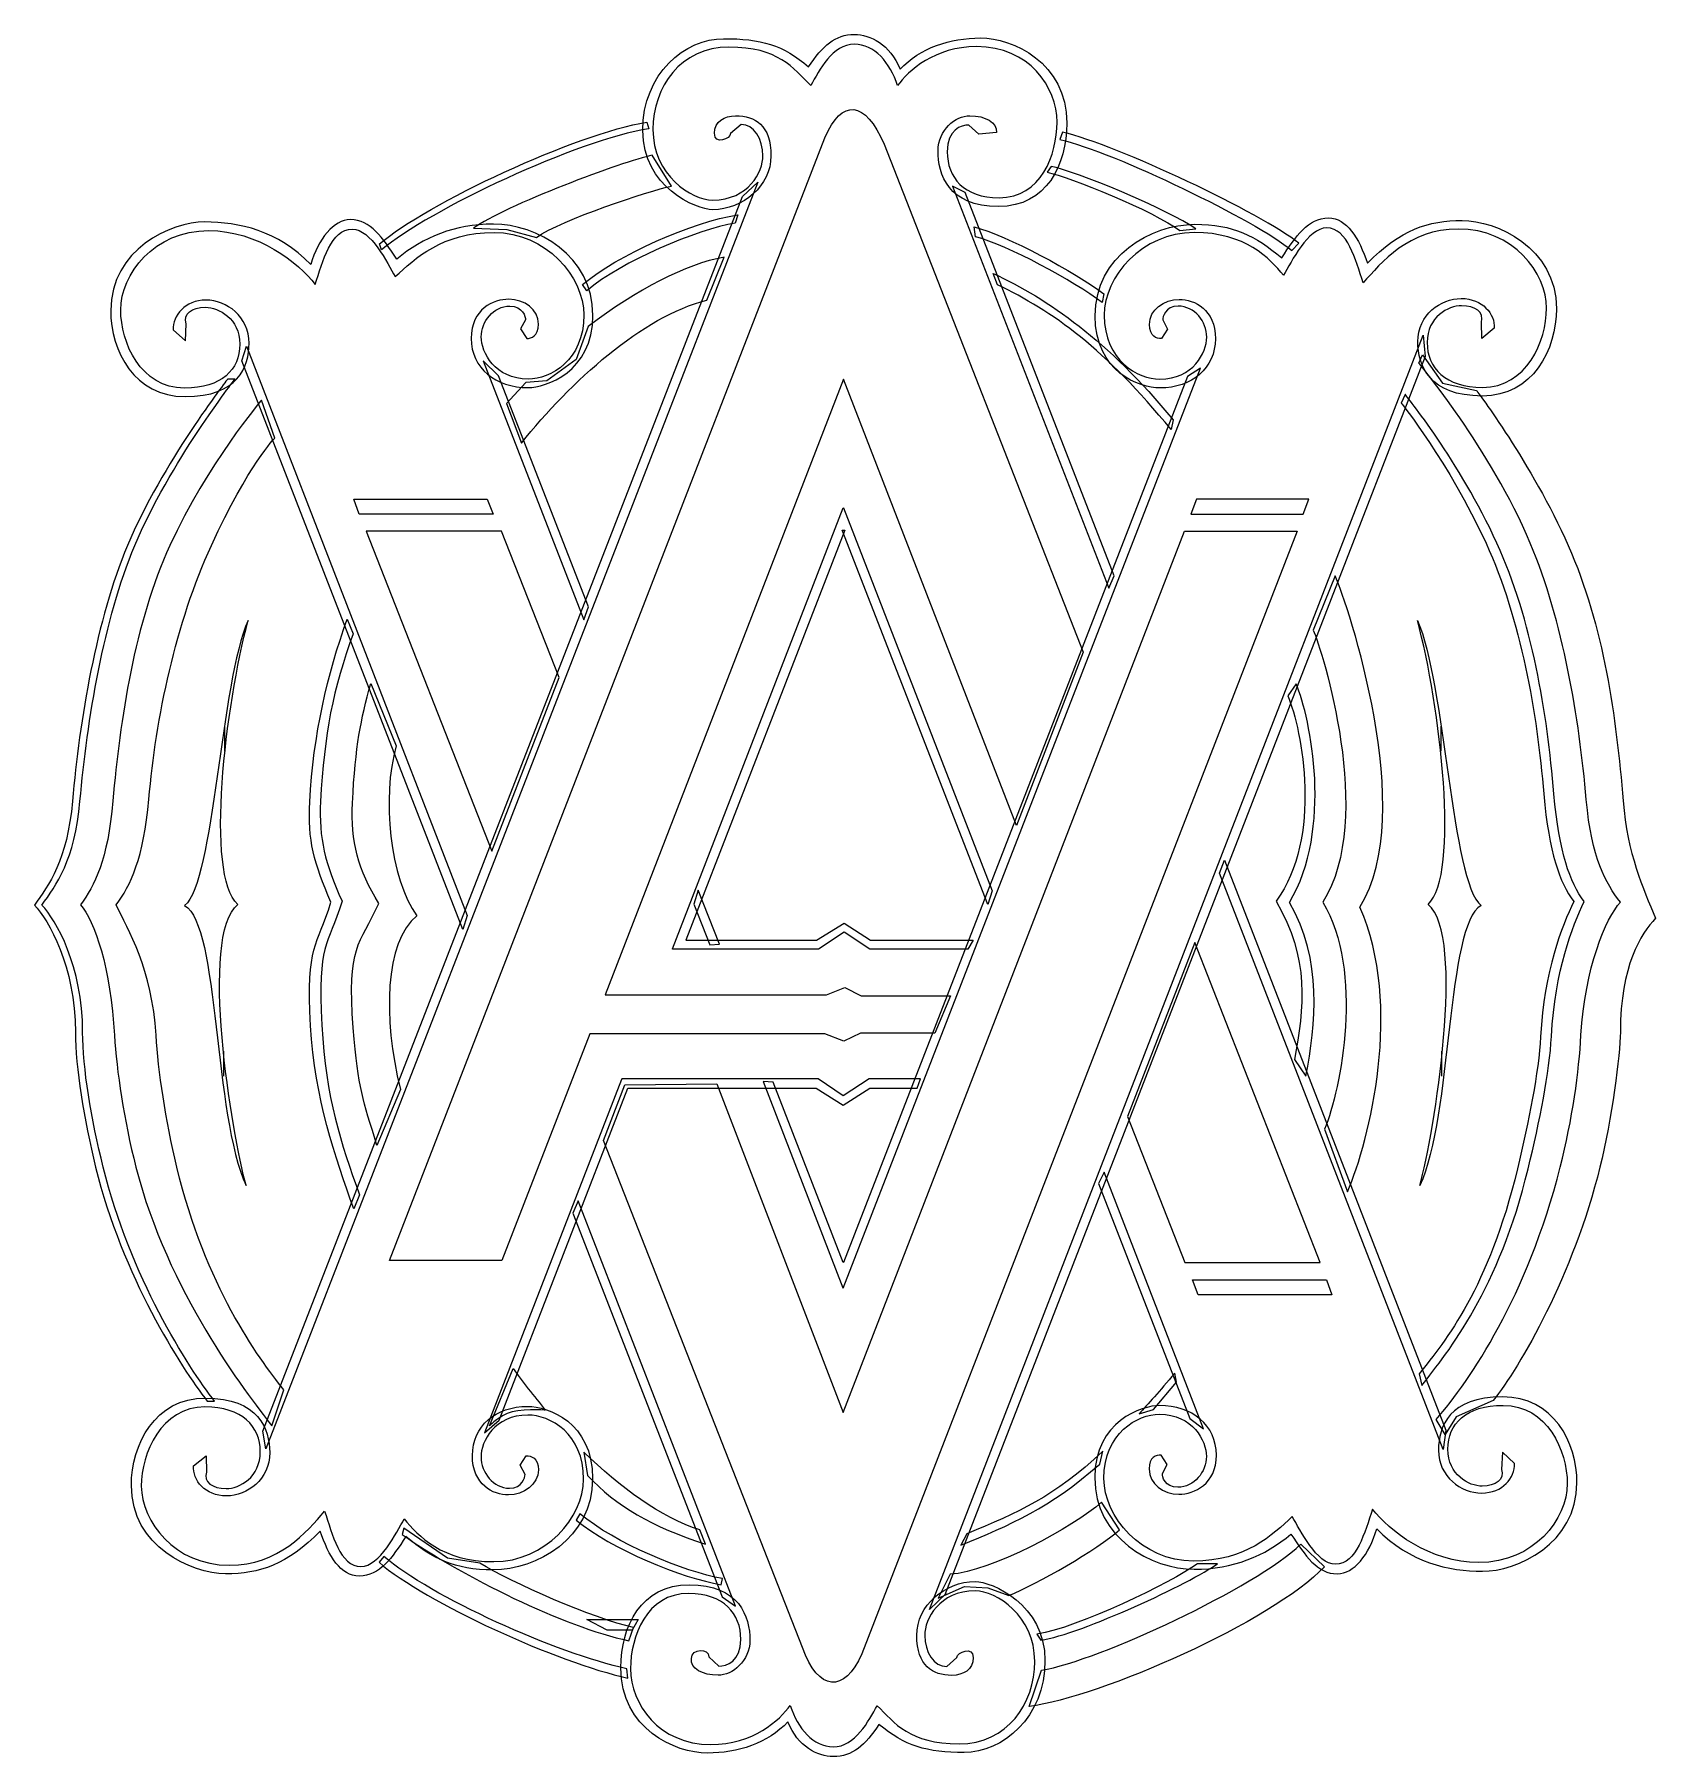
# Model space of a CAD drawing. Extents: x 51 to 232, y 66 to 259.
import ezdxf

# ---------------------------------------------------------------- set-up
doc = ezdxf.new("R2010")
doc.units = 0
doc.layers.add('avo-uvezian-seeklogo.com', color=7, linetype='CONTINUOUS')

msp = doc.modelspace()

# ---------------------------------------------------------------- linework, layer by layer
at = {"layer": 'avo-uvezian-seeklogo.com', "color": 7}
for points in [[(119.638434, 249.123881), (119.877034, 248.399983)], [(130.176202, 248.886682), (129.002306, 247.848585)], [(158.711315, 247.962585), (156.732221, 247.788485), (155.624424, 248.809782)], [(113.259654, 147.225493), (103.435384, 121.90337), (90.876722, 121.90337), (139.538374, 247.381687)], [(146.179153, 246.670189), (168.387885, 189.895262), (160.938808, 170.532721), (141.603967, 220.402269), (114.981949, 151.600179), (139.718673, 151.600179), (141.778067, 152.399577), (143.603561, 151.48598), (153.563631, 151.48598), (151.841336, 147.323892), (143.504962, 147.323892), (141.641167, 146.410495), (139.527674, 147.237693), (113.259654, 147.225493)], [(166.108292, 248.014985), (165.809493, 247.189287)], [(122.383426, 241.992003), (120.259233, 245.426993)], [(164.828196, 244.165596), (164.378298, 243.529198)], [(129.811103, 238.755613), (129.533804, 237.853116)], [(100.272994, 237.264618), (103.989782, 237.118318), (107.309472, 236.254121)], [(156.359122, 236.31732), (156.212923, 237.421717)], [(179.212252, 237.019718), (180.972847, 237.193718)], [(90.006225, 234.843325), (89.782826, 235.527023)], [(191.729214, 234.793925), (192.490312, 235.593323)], [(126.335814, 229.242342), (128.270708, 234.040527)], [(112.937855, 230.294539), (112.449456, 230.979937)], [(158.816215, 230.947637), (158.354116, 232.224633)], [(170.693878, 229.94334), (170.509079, 228.971343)], [(66.714296, 225.915352), (68.079192, 224.676856), (68.176092, 226.57915)], [(106.084576, 227.050249), (105.519378, 226.040052), (106.220375, 224.954055)], [(113.077954, 226.281851), (111.751559, 222.608162), (108.464569, 220.20667), (106.127976, 220.03257)], [(177.288358, 227.048849), (177.827257, 225.984452), (177.137359, 224.935355)], [(214.343345, 226.098452), (212.930849, 224.935355), (212.892249, 226.76085)], [(205.915971, 222.178164), (206.33497, 223.113261), (208.534563, 219.96627), (212.350051, 219.140573)], [(73.627675, 220.408469), (72.801978, 220.408469)], [(106.127976, 220.03257), (103.965082, 217.684977), (105.654877, 213.271691)], [(78.094561, 213.829589), (76.572866, 218.051476)], [(204.389475, 218.707674), (203.944477, 217.718977)], [(178.449755, 215.850383), (178.227755, 214.764386)], [(117.192442, 141.53841), (127.462011, 141.66311), (141.574767, 104.906922), (179.726751, 203.399521), (192.313112, 203.399521), (143.660561, 77.959704)], [(196.568999, 198.425836), (194.118507, 192.339855)], [(86.170737, 193.591951), (86.848435, 191.956056)], [(88.798729, 186.397073), (91.64522, 179.425294)], [(192.200613, 186.358473), (191.260916, 185.012377)], [(72.483079, 178.830596), (72.483079, 181.618688)], [(208.395963, 178.830596), (208.395963, 181.618688)], [(72.370579, 142.502707), (72.370579, 145.301599)], [(208.494663, 142.502707), (208.494663, 145.301599)], [(192.020313, 144.354301), (193.297309, 142.516607)], [(92.107319, 141.016212), (89.493427, 134.745431)], [(137.026081, 78.638902), (114.789449, 135.316929), (117.192442, 141.53841)], [(195.369103, 136.586025), (197.944695, 129.575947)], [(87.534133, 129.241748), (86.897734, 127.665952)], [(102.055188, 103.423526), (104.71688, 109.836107)], [(174.655866, 104.766622), (176.270161, 105.239721), (178.845454, 108.304812), (178.634554, 109.315308)], [(205.954471, 109.249009), (206.24247, 107.950713)], [(70.531484, 106.189918), (71.350882, 106.189918)], [(77.746462, 103.435726), (79.083558, 107.447014)], [(214.224845, 106.246818), (210.073558, 104.421623), (208.839662, 102.459229), (207.850565, 104.122824)], [(112.588056, 100.498235), (113.028555, 97.873643)], [(170.25478, 99.15654), (170.592379, 100.579835)], [(177.265158, 98.079943), (177.804357, 99.11804), (177.114359, 100.156336)], [(216.598538, 99.226039), (215.244442, 100.481535), (215.147543, 98.552841)], [(68.995589, 98.94254), (70.408085, 100.077837), (70.457485, 98.263142)], [(106.040076, 97.990643), (105.491578, 99.03954), (106.164776, 100.077837)], [(172.456173, 91.789062), (170.456679, 94.886753)], [(112.176757, 93.598956), (111.747059, 92.896559)], [(100.975391, 88.079973), (97.383102, 88.640672), (92.477217, 92.003061), (92.313918, 91.265264)], [(126.200314, 90.200867), (125.576416, 91.798462)], [(155.408925, 91.368463), (154.746527, 90.070167)], [(90.257424, 88.836271), (89.719926, 88.172373)], [(192.711911, 90.190067), (195.373703, 87.679375)], [(153.551131, 86.838377), (152.186535, 84.148885), (155.148426, 85.462681), (157.745518, 85.301182), (160.099211, 84.462984)], [(183.39284, 88.009074), (181.171546, 88.009074)], [(127.956409, 85.658281), (128.098109, 86.360779)], [(117.631241, 79.4028), (118.158139, 80.901795)], [(163.232301, 80.146898), (163.6731, 79.4615)], [(126.588613, 77.596005), (127.67601, 76.568809)], [(153.161432, 76.519409), (154.296629, 77.535906)], [(117.537341, 75.239313), (117.427941, 76.272809)], [(162.368304, 72.066222), (163.7315, 76.10501)]]:
    msp.add_lwpolyline(points, dxfattribs=at)
for points in [[(132.039897, 242.417102), (77.085664, 100.854234), (76.737566, 102.831928), (130.328702, 240.830607)], [(153.80373, 241.984303), (171.253177, 197.05474), (171.850675, 198.419636), (155.217926, 241.283605)], [(153.103032, 84.692584), (151.237538, 82.914989), (206.377969, 225.342154), (206.606169, 222.940661), (152.950533, 84.540084)], [(74.904471, 224.080758), (99.587296, 160.452452), (99.086697, 158.904457), (74.405573, 222.466363)], [(101.34199, 222.472363), (112.591256, 193.513451), (113.128954, 194.975247), (103.080985, 220.782668)], [(180.04395, 220.699568), (141.603967, 121.690771), (141.576267, 121.669271), (133.751191, 141.840309), (132.637495, 141.900309), (141.548767, 118.853379), (141.576267, 118.816479), (181.495045, 221.650065)], [(101.813389, 207.01171), (102.460187, 205.311215), (87.515433, 205.311215), (86.902634, 207.01171)], [(155.521225, 156.707964), (144.572458, 156.707964), (141.676567, 158.594958), (138.823776, 156.707964), (122.505026, 156.707964), (122.505026, 156.720164), (141.599467, 206.022913), (141.620967, 206.012213), (158.244716, 163.219044), (157.744118, 161.697148), (141.463968, 203.512021), (141.773567, 203.512021), (123.988421, 157.698361), (123.988421, 157.719861), (138.611176, 157.719861), (141.676567, 159.620755), (144.621758, 157.719861), (156.119023, 157.719861)], [(181.059047, 207.01171), (180.445949, 205.311215), (192.98151, 205.311215), (193.606808, 207.01171)], [(109.833964, 187.073171), (103.421484, 203.407421), (88.28733, 203.407421), (102.307687, 167.64003)], [(208.616263, 100.774035), (183.647039, 165.210738), (184.195237, 166.633933), (208.915062, 102.958428)], [(127.75141, 157.254762), (125.397817, 163.303844), (124.914218, 161.728048), (126.685613, 157.168562)], [(173.36497, 138.007821), (179.760451, 121.684571), (194.894604, 121.684571), (180.874247, 157.439561)], [(103.145685, 104.048925), (117.540541, 141.179511), (138.564977, 141.179511), (141.576267, 139.267817), (144.564758, 141.179511), (149.835842, 141.179511), (150.210241, 142.217508), (144.472359, 142.217508), (141.576267, 140.316914), (138.805376, 142.217508), (116.856543, 142.217508), (116.817943, 142.114408), (101.50519, 102.636429)], [(181.835444, 103.084528), (170.738678, 131.78154), (170.09778, 130.494044), (180.324349, 104.247624)], [(111.39276, 127.195954), (128.048809, 84.304485), (129.537004, 83.267888), (111.979758, 128.57165)], [(181.256346, 118.053982), (180.631048, 119.754477), (195.580002, 119.754477), (196.1994, 118.053982)], [(115.225148, 80.598196), (112.937855, 81.761293), (118.670937, 81.761293), (118.007039, 80.598196)]]:
    msp.add_lwpolyline(points, close=True, dxfattribs=at)
for points in [[(119.188536, 248.185884), (119.188536, 254.596765), (123.965221, 258.461753), (128.225908, 258.461753)], [(128.225908, 258.461753), (132.327896, 258.461753), (134.924988, 257.760755), (137.713179, 255.309962)], [(137.713179, 255.309962), (139.273374, 257.662155), (140.68617, 258.934551), (142.837964, 258.934551)], [(142.837964, 258.934551), (144.587758, 258.934551), (146.836751, 257.836155), (147.934848, 255.037563)], [(147.934848, 255.037563), (150.183841, 257.451256), (153.548031, 258.537153), (156.922921, 258.537153)], [(156.922921, 258.537153), (160.50901, 258.537153), (166.568891, 255.847661), (166.568891, 249.000582)], [(128.801906, 257.520356), (123.427723, 257.520356), (120.330032, 253.037969), (120.330032, 248.310684)], [(137.951878, 253.239769), (135.963385, 255.183763), (134.350489, 257.520356), (128.801906, 257.520356)], [(142.837964, 257.836155), (140.359571, 257.836155), (138.925275, 254.923264), (137.951878, 253.239769)], [(147.663849, 253.211969), (146.836751, 255.787561), (145.060557, 257.836155), (142.837964, 257.836155)], [(156.482422, 257.575955), (151.836736, 257.575955), (148.848445, 254.863464), (147.663849, 253.211969)], [(165.481294, 249.114581), (165.481294, 253.059469), (162.346704, 257.575955), (156.482422, 257.575955)], [(139.538374, 247.381687), (141.451468, 251.831873), (144.00556, 251.571574), (146.179153, 246.670189)], [(89.782826, 235.527023), (94.95721, 240.015609), (111.828658, 247.889985), (119.638434, 249.123881)], [(119.877034, 248.399983), (112.052058, 247.189287), (95.195909, 239.314911), (90.006225, 234.843325)], [(120.330032, 248.310684), (120.330032, 243.202599), (124.627619, 240.425508), (126.992012, 240.425508)], [(127.203211, 247.886885), (127.203211, 249.223981), (128.329108, 249.847879), (129.567604, 249.847879)], [(129.567604, 249.847879), (131.751897, 249.847879), (133.512492, 248.787982), (133.512492, 245.365493)], [(132.615895, 245.365493), (132.615895, 247.222987), (131.599398, 248.886682), (130.176202, 248.886682)], [(152.184835, 245.952191), (152.184835, 248.261284), (154.145829, 249.847879), (155.721624, 249.847879)], [(155.624424, 248.809782), (154.760427, 248.809782), (153.210732, 248.310684), (153.210732, 245.827491)], [(155.721624, 249.847879), (157.499219, 249.847879), (158.787015, 249.114581), (158.711315, 247.962585)], [(166.568891, 249.000582), (166.568891, 244.402796), (164.324498, 239.70301), (158.950314, 239.70301)], [(158.999614, 240.675007), (163.7315, 240.675007), (165.481294, 245.528692), (165.481294, 249.114581)], [(127.013812, 239.350311), (125.156018, 239.350311), (119.188536, 241.876603), (119.188536, 248.185884)], [(129.002306, 247.848585), (129.002306, 247.278587), (127.203211, 246.528489), (127.203211, 247.886885)], [(165.809493, 247.189287), (171.923275, 245.776791), (187.691826, 238.130315), (191.729214, 234.793925)], [(192.490312, 235.593323), (188.414324, 238.901913), (172.194274, 246.591389), (166.108292, 248.014985)], [(120.259233, 245.426993), (117.146242, 244.850994), (103.624683, 239.74291), (100.272994, 237.264618)], [(126.992012, 240.425508), (131.0294, 240.425508), (132.615895, 243.587898), (132.615895, 245.365493)], [(133.512492, 245.365493), (133.512492, 242.039903), (130.378002, 239.350311), (127.013812, 239.350311)], [(158.950314, 239.70301), (153.298632, 239.70301), (152.184835, 243.299899), (152.184835, 245.952191)], [(153.210732, 245.827491), (153.210732, 242.964), (155.069926, 240.675007), (158.999614, 240.675007)], [(164.378298, 243.529198), (166.81219, 243.0688), (176.337961, 239.166912), (179.212252, 237.019718)], [(180.972847, 237.193718), (178.087756, 239.318011), (167.274189, 243.769598), (164.828196, 244.165596)], [(107.309472, 236.254121), (110.125063, 238.227315), (119.895834, 241.454505), (122.383426, 241.992003)], [(112.449456, 230.979937), (116.297245, 234.256227), (124.795419, 238.027115), (129.811103, 238.755613)], [(70.263285, 237.973315), (66.503397, 237.973315), (59.738017, 234.935725), (59.738017, 228.088646)], [(60.862514, 228.148745), (60.862514, 232.126033), (64.590303, 237.012018), (70.697784, 237.012018)], [(82.099549, 233.22413), (78.39816, 237.012018), (74.061974, 237.973315), (70.263285, 237.973315)], [(70.697784, 237.012018), (76.186267, 237.012018), (80.762453, 233.387429), (82.588048, 230.990737)], [(86.521936, 238.234915), (84.675141, 238.234915), (82.897547, 236.087721), (82.099549, 233.22413)], [(82.588048, 230.990737), (83.413445, 233.577029), (84.370142, 237.175318), (86.723735, 237.175318)], [(91.69622, 233.827928), (90.108025, 236.212421), (88.798729, 238.234915), (86.521936, 238.234915)], [(86.723735, 237.175318), (88.848029, 237.175318), (90.636423, 233.376629), (91.53302, 231.865534)], [(91.53302, 231.865534), (93.744814, 233.914328), (96.797704, 236.799419), (102.569687, 236.799419)], [(102.509587, 237.734316), (98.1456, 237.734316), (94.656711, 236.272521), (91.69622, 233.827928)], [(113.617053, 227.523447), (113.617053, 234.240927), (107.318472, 237.734316), (102.509587, 237.734316)], [(102.569687, 236.799419), (108.367569, 236.799419), (112.605056, 231.865534), (112.605056, 227.578647)], [(129.533804, 237.853116), (125.257817, 237.141318), (116.796443, 233.566229), (112.937855, 230.294539)], [(156.212923, 237.421717), (159.820512, 236.51912), (167.570088, 232.346233), (170.693878, 229.94334)], [(169.740381, 227.500147), (169.740381, 234.194727), (176.049962, 237.711416), (180.848147, 237.711416)], [(180.798848, 236.797719), (174.985565, 236.797719), (170.750878, 231.847034), (170.750878, 227.560247)], [(190.786617, 232.021134), (189.249122, 233.885128), (186.54883, 236.797719), (180.798848, 236.797719)], [(180.848147, 237.711416), (185.201334, 237.711416), (187.608727, 236.43432), (190.586218, 233.972728)], [(190.586218, 233.972728), (192.172813, 236.34652), (193.509909, 238.422814), (195.819002, 238.422814)], [(195.634202, 237.309417), (193.482109, 237.309417), (191.693714, 233.521529), (190.786617, 232.021134)], [(199.68199, 231.157136), (198.845792, 233.734128), (197.949195, 237.309417), (195.634202, 237.309417)], [(195.819002, 238.422814), (197.856795, 238.422814), (199.219991, 236.195721), (200.161088, 233.358229)], [(210.284457, 237.184418), (204.817874, 237.184418), (201.693784, 233.446129), (199.68199, 231.157136)], [(200.161088, 233.358229), (203.871877, 237.135418), (206.969568, 238.145615), (210.746756, 238.145615)], [(220.179827, 228.336645), (220.179827, 232.283033), (216.469039, 237.184418), (210.284457, 237.184418)], [(210.746756, 238.145615), (214.534444, 238.145615), (221.278324, 235.135824), (221.278324, 228.282845)], [(170.509079, 228.971343), (167.374589, 231.372836), (159.973011, 235.405423), (156.359122, 236.31732)], [(128.270708, 234.040527), (124.022221, 233.26893), (118.523238, 230.443938), (113.077954, 226.281851)], [(158.354116, 232.224633), (164.506197, 229.322542), (171.125377, 224.823156), (178.449755, 215.850383)], [(70.388285, 229.240942), (68.051392, 229.240942), (66.638896, 227.501847), (66.714296, 225.915352)], [(75.19727, 224.416357), (75.19727, 227.426148), (72.675578, 229.240942), (70.388285, 229.240942)], [(104.231582, 229.339542), (102.509587, 229.339542), (100.020194, 228.251945), (100.020194, 224.954055)], [(107.546371, 226.55145), (107.546371, 228.202545), (105.942876, 229.339542), (104.231582, 229.339542)], [(105.654877, 213.271691), (111.076961, 220.10797), (119.174636, 227.432448), (126.335814, 229.242342)], [(178.227755, 214.764386), (170.901978, 223.735459), (164.990096, 228.034746), (158.816215, 230.947637)], [(175.810963, 226.51145), (175.810963, 228.185545), (177.423858, 229.320842), (179.125853, 229.320842)], [(179.125853, 229.320842), (180.848147, 229.320842), (183.17394, 228.211945), (183.17394, 224.924555)], [(205.795771, 224.598056), (205.795771, 227.624847), (208.345263, 229.424041), (210.632556, 229.424041)], [(210.632556, 229.424041), (213.017049, 229.424041), (214.420445, 227.684947), (214.343345, 226.098452)], [(59.738017, 228.088646), (59.738017, 223.524559), (62.416709, 218.455075), (68.051392, 218.455075)], [(68.002092, 219.405572), (63.063907, 219.405572), (60.862514, 224.491757), (60.862514, 228.148745)], [(68.176092, 226.57915), (67.791193, 227.703647), (68.82919, 228.436744), (70.328185, 228.436744)], [(70.328185, 228.436744), (71.811581, 228.436744), (74.165173, 227.187448), (74.165173, 224.311757)], [(101.144691, 225.128155), (101.144691, 226.839449), (102.509587, 228.578444), (104.330281, 228.578444)], [(104.330281, 228.578444), (105.796577, 228.578444), (106.106376, 227.338548), (106.084576, 227.050249)], [(106.383675, 219.465672), (108.329069, 219.465672), (113.617053, 221.187667), (113.617053, 227.523447)], [(112.605056, 227.578647), (112.605056, 222.492463), (108.855767, 220.416069), (106.405175, 220.416069)], [(176.974059, 219.425672), (174.712866, 219.425672), (169.740381, 221.175467), (169.740381, 227.500147)], [(170.750878, 227.560247), (170.750878, 222.463263), (174.512467, 220.414369), (176.963259, 220.414369)], [(179.011853, 228.570844), (177.560857, 228.570844), (177.262058, 227.321548), (177.288358, 227.048849)], [(182.211343, 225.098655), (182.211343, 226.810249), (180.875947, 228.570844), (179.011853, 228.570844)], [(210.680456, 228.609344), (209.220061, 228.609344), (206.834068, 227.358448), (206.834068, 224.501157)], [(212.892249, 226.76085), (213.257348, 227.886846), (212.208552, 228.609344), (210.680456, 228.609344)], [(221.278324, 228.282845), (221.278324, 223.696959), (218.642632, 218.522875), (212.995449, 218.522875)], [(213.017049, 219.485772), (217.941634, 219.485772), (220.179827, 224.658156), (220.179827, 228.336645)], [(106.220375, 224.954055), (106.720974, 224.954055), (107.546371, 225.175754), (107.546371, 226.55145)], [(177.137359, 224.935355), (176.63676, 224.935355), (175.810963, 225.147955), (175.810963, 226.51145)], [(74.165173, 224.311757), (74.165173, 221.464966), (72.11038, 219.405572), (68.002092, 219.405572)], [(68.051392, 218.455075), (73.986574, 218.455075), (75.19727, 221.791465), (75.19727, 224.416357)], [(100.020194, 224.954055), (100.020194, 221.638965), (102.769786, 219.465672), (106.383675, 219.465672)], [(106.405175, 220.416069), (102.672786, 220.416069), (101.144691, 223.40436), (101.144691, 225.128155)], [(176.963259, 220.414369), (180.674048, 220.414369), (182.211343, 223.37656), (182.211343, 225.098655)], [(183.17394, 224.924555), (183.17394, 221.637565), (180.549348, 219.425672), (176.974059, 219.425672)], [(212.995449, 218.522875), (207.034267, 218.522875), (205.795771, 221.973464), (205.795771, 224.598056)], [(206.834068, 224.501157), (206.834068, 221.648365), (208.904262, 219.485772), (213.017049, 219.485772)], [(218.360633, 202.078025), (213.936846, 212.592493), (205.915971, 222.178164), (205.915971, 222.178164)], [(72.801978, 220.408469), (72.801978, 220.408469), (65.4883, 211.045898), (61.602012, 201.797626)], [(62.429209, 201.797626), (66.313797, 211.045898), (73.627675, 220.408469), (73.627675, 220.408469)], [(76.572866, 218.051476), (76.572866, 218.051476), (70.546784, 210.938198), (66.346397, 201.814626)], [(203.944477, 217.718977), (203.944477, 217.718977), (209.226261, 211.181397), (213.416148, 202.085625)], [(214.626844, 202.085625), (210.453957, 211.209197), (204.389475, 218.707674), (204.389475, 218.707674)], [(212.350051, 219.140573), (212.350051, 219.140573), (218.533232, 210.978198), (222.59842, 201.816126)], [(70.987483, 201.814626), (75.16007, 210.938198), (78.094561, 213.829589), (78.094561, 213.829589)], [(61.602012, 201.797626), (58.168422, 193.602751), (56.227528, 182.278086), (55.468131, 173.257713)], [(56.304728, 173.257713), (57.102626, 182.278086), (58.97862, 193.602751), (62.429209, 201.797626)], [(66.346397, 201.814626), (62.422909, 193.245552), (60.748514, 182.284286), (59.987717, 173.269913)], [(64.009504, 173.470312), (64.759502, 182.458385), (67.036295, 193.245552), (70.987483, 201.814626)], [(213.416148, 202.085625), (217.339536, 193.499551), (219.11543, 183.049683), (219.865528, 174.050811)], [(221.000725, 174.078611), (220.252127, 183.049683), (218.566932, 193.499551), (214.626844, 202.085625)], [(224.620614, 173.445613), (223.832016, 182.444485), (222.022122, 193.382452), (218.360633, 202.078025)], [(222.59842, 201.816126), (226.598608, 192.778653), (227.957303, 182.595285), (228.733701, 173.271613)], [(199.318591, 161.392149), (205.866671, 171.917417), (197.944695, 195.241746), (196.568999, 198.425836)], [(75.101771, 193.427251), (71.98698, 186.728172), (71.324882, 164.220241), (67.998992, 161.573849)], [(73.938674, 161.698548), (70.264985, 165.007438), (72.574078, 184.06498), (75.101771, 193.427251)], [(81.97485, 173.149913), (82.387548, 180.70849), (83.926544, 187.40907), (86.170737, 193.591951)], [(205.748171, 193.427251), (208.833362, 186.728172), (209.54656, 164.220241), (212.85995, 161.573849)], [(206.937268, 161.698548), (210.546357, 165.007438), (208.295964, 184.06498), (205.748171, 193.427251)], [(86.848435, 191.956056), (84.561142, 185.833275), (83.599945, 180.77319), (83.187246, 173.220813)], [(194.118507, 192.339855), (195.042604, 190.203161), (201.068486, 171.380019), (195.195104, 161.957348)], [(86.743835, 173.012714), (87.096534, 179.576394), (87.667932, 182.288785), (88.798729, 186.397073)], [(191.260916, 185.012377), (192.884611, 181.185889), (195.173504, 169.138626), (189.95012, 162.063647)], [(191.445715, 161.911148), (196.3474, 170.089123), (193.819408, 182.512185), (192.200613, 186.358473)], [(91.64522, 179.425294), (89.983325, 173.686012), (90.955322, 164.56214), (93.943513, 160.427852)], [(55.468131, 173.257713), (54.907532, 166.655533), (52.793939, 163.818342), (51.218243, 161.633949)], [(52.054741, 161.633949), (53.630436, 163.818342), (55.73913, 166.655533), (56.304728, 173.257713)], [(59.987717, 173.269913), (59.411418, 166.661733), (57.938823, 163.808942), (56.363028, 161.650949)], [(60.346616, 161.650949), (61.950111, 163.808942), (63.438006, 166.846533), (64.009504, 173.470312)], [(219.865528, 174.050811), (220.463326, 167.416631), (221.626423, 164.166441), (223.212918, 162.031347)], [(224.375714, 162.031347), (222.789119, 164.166441), (221.600023, 167.427431), (221.000725, 174.078611)], [(228.423802, 161.935848), (226.820307, 164.087941), (225.184412, 166.809733), (224.620614, 173.445613)], [(228.733701, 173.271613), (229.1957, 167.359631), (230.973294, 163.500843), (232.35799, 160.147453)], [(84.350042, 161.949748), (82.426148, 166.313634), (81.76225, 168.910726), (81.97485, 173.149913)], [(83.187246, 173.220813), (82.974646, 168.998626), (83.686144, 166.363034), (85.583938, 162.063647)], [(89.695326, 161.812848), (87.423033, 165.464937), (86.520536, 168.790527), (86.743835, 173.012714)], [(74.873771, 130.278344), (73.274776, 135.902227), (69.613287, 158.296159), (73.938674, 161.698548)], [(82.073549, 148.14199), (81.562151, 157.390262), (82.800647, 156.824963), (84.350042, 161.949748)], [(85.583938, 162.063647), (84.001943, 156.891363), (82.822147, 157.488861), (83.339745, 148.21279)], [(86.847035, 147.890791), (86.107737, 157.102262), (87.548032, 157.117562), (89.695326, 161.812848)], [(189.95012, 162.063647), (193.733308, 155.715767), (193.08641, 150.130484), (192.020313, 144.354301)], [(193.297309, 142.516607), (194.357206, 148.292989), (195.210404, 155.563267), (191.445715, 161.911148)], [(195.195104, 161.957348), (199.79149, 154.218571), (197.243697, 141.036112), (195.369103, 136.586025)], [(206.008371, 130.278344), (207.594966, 135.902227), (211.236555, 158.296159), (206.937268, 161.698548)], [(223.212918, 162.031347), (221.886622, 159.204956), (219.914828, 154.341871), (219.502129, 146.918794)], [(220.729826, 146.945193), (221.137924, 154.352671), (223.060418, 159.226456), (224.375714, 162.031347)], [(224.023015, 147.089693), (224.446514, 154.50197), (226.820307, 160.235353), (228.423802, 161.935848)], [(51.218243, 161.633949), (52.793939, 159.944254), (55.79333, 154.830269), (55.79333, 147.396392)], [(56.603427, 147.396392), (56.603427, 154.830269), (53.630436, 159.944254), (52.054741, 161.633949)], [(56.363028, 161.650949), (57.938823, 159.939654), (59.748717, 154.48987), (60.161816, 147.077493)], [(64.813702, 147.077493), (64.362103, 154.48987), (61.672912, 158.847557), (60.346616, 161.650949)], [(67.998992, 161.573849), (71.90088, 159.422055), (71.215482, 138.038721), (74.873771, 130.278344)], [(93.943513, 160.427852), (90.368224, 157.493361), (90.129525, 149.092387), (92.107319, 141.016212)], [(197.944695, 129.575947), (200.378488, 135.335329), (204.193976, 150.420183), (199.318591, 161.392149)], [(212.85995, 161.573849), (208.959761, 159.422055), (209.660759, 138.038721), (206.008371, 130.278344)], [(232.35799, 160.147453), (230.743695, 158.436258), (228.423802, 154.850069), (228.423802, 147.416592)], [(83.339745, 148.21279), (83.763244, 139.990415), (85.457539, 135.07793), (87.534133, 129.241748)], [(55.79333, 147.396392), (55.79333, 143.533104), (56.766727, 137.658322), (58.043723, 132.339438)], [(58.90182, 132.339438), (57.564724, 137.658322), (56.603427, 143.533104), (56.603427, 147.396392)], [(60.161816, 147.077493), (60.400415, 143.088105), (61.199813, 137.627422), (62.564709, 132.328638)], [(67.133295, 132.328638), (65.873299, 137.627422), (65.037101, 143.088105), (64.813702, 147.077493)], [(86.897734, 127.665952), (84.823141, 133.491435), (82.534148, 139.930315), (82.073549, 148.14199)], [(89.493427, 134.745431), (87.885331, 140.005715), (87.423033, 140.891512), (86.847035, 147.890791)], [(219.502129, 146.918794), (219.30023, 142.929306), (218.203533, 137.468722), (216.926537, 132.132739)], [(218.115634, 132.159139), (219.42503, 137.468722), (220.491126, 142.929306), (220.729826, 146.945193)], [(221.708023, 132.342238), (223.060418, 137.628822), (223.821216, 143.089505), (224.023015, 147.089693)], [(228.423802, 147.416592), (228.423802, 144.955), (227.435105, 137.628822), (226.147309, 132.342238)], [(58.043723, 132.339438), (61.053513, 120.215075), (67.563294, 109.928507), (70.531484, 106.189918)], [(71.350882, 106.189918), (68.379691, 109.928507), (61.868511, 120.215075), (58.90182, 132.339438)], [(62.564709, 132.328638), (66.062898, 118.52058), (74.784571, 107.208115), (77.746462, 103.435726)], [(79.083558, 107.447014), (76.132067, 111.196103), (70.361885, 118.971779), (67.133295, 132.328638)], [(216.926537, 132.132739), (213.693347, 118.77478), (208.916762, 112.998397), (205.954471, 109.249009)], [(206.24247, 107.950713), (209.215461, 111.710601), (214.904043, 118.77478), (218.115634, 132.159139)], [(207.850565, 104.122824), (211.675353, 108.67161), (217.973934, 117.681183), (221.708023, 132.342238)], [(226.147309, 132.342238), (223.159018, 120.218175), (217.223936, 110.034806), (214.224845, 106.246818)], [(104.71688, 109.836107), (105.630177, 108.509711), (107.102773, 106.673717), (108.287369, 105.184121)], [(178.634554, 109.315308), (176.934059, 107.266715), (175.607763, 105.843519), (174.655866, 104.766622)], [(62.04571, 96.752247), (62.04571, 101.339233), (64.698002, 106.528917), (70.332685, 106.528917)], [(70.332685, 106.528917), (76.272467, 106.528917), (77.504663, 103.050828), (77.504663, 100.441236)], [(215.272242, 106.665817), (209.33706, 106.665817), (208.098664, 103.351027), (208.098664, 100.704835)], [(223.580817, 97.052446), (223.580817, 101.601132), (220.906925, 106.665817), (215.272242, 106.665817)], [(70.272685, 105.53852), (65.382, 105.53852), (63.159107, 100.338036), (63.159107, 96.692147)], [(76.457266, 100.539835), (76.457266, 103.364927), (74.408673, 105.53852), (70.272685, 105.53852)], [(100.154294, 100.099337), (100.154294, 103.403427), (102.774586, 105.59862), (106.328075, 105.59862)], [(106.349675, 104.626623), (102.626586, 104.626623), (101.116891, 101.653632), (101.116891, 99.942337)], [(104.037682, 104.798922), (102.755886, 104.184424), (102.055188, 103.423526), (102.055188, 103.423526)], [(108.287369, 105.184121), (108.287369, 105.184121), (105.314378, 105.40132), (104.037682, 104.798922)], [(106.328075, 105.59862), (108.587868, 105.59862), (113.587853, 103.837725), (113.587853, 97.530044)], [(112.577356, 97.463745), (112.577356, 102.577729), (108.828267, 104.626623), (106.349675, 104.626623)], [(176.940059, 105.69242), (174.994565, 105.69242), (169.691281, 103.953325), (169.691281, 97.617944)], [(170.718578, 97.542244), (170.718578, 102.628729), (174.467967, 104.714123), (176.918459, 104.714123)], [(176.918459, 104.714123), (180.640048, 104.714123), (182.168243, 101.742932), (182.168243, 100.014637)], [(183.29274, 100.156336), (183.29274, 103.503526), (180.526148, 105.69242), (176.940059, 105.69242)], [(209.147761, 100.818834), (209.147761, 103.654626), (211.207055, 105.713919), (215.336842, 105.713919)], [(215.336842, 105.713919), (220.260127, 105.713919), (222.49352, 100.627735), (222.49352, 96.966246)], [(72.631078, 96.414948), (74.131473, 96.414948), (76.457266, 97.665544), (76.457266, 100.539835)], [(77.504663, 100.441236), (77.504663, 97.426845), (74.995471, 95.58915), (72.680378, 95.58915)], [(104.176282, 95.70315), (102.475487, 95.70315), (100.154294, 96.839847), (100.154294, 100.099337)], [(125.576416, 91.798462), (121.24963, 93.124458), (116.599344, 96.575047), (112.588056, 100.498235)], [(170.592379, 100.579835), (165.168595, 95.472151), (161.071208, 93.694556), (155.408925, 91.368463)], [(177.114359, 100.156336), (176.56446, 100.156336), (175.766463, 99.943737), (175.766463, 98.606641)], [(179.102853, 95.78165), (180.803348, 95.78165), (183.29274, 96.916946), (183.29274, 100.156336)], [(208.098664, 100.704835), (208.098664, 97.704144), (210.637356, 95.917149), (212.935349, 95.917149)], [(212.995449, 96.678247), (211.512154, 96.678247), (209.147761, 97.944443), (209.147761, 100.818834)], [(72.680378, 95.58915), (70.272685, 95.58915), (68.88169, 97.349745), (68.995589, 98.94254)], [(70.457485, 98.263142), (70.055486, 97.154146), (71.119883, 96.414948), (72.631078, 96.414948)], [(101.116891, 99.942337), (101.116891, 98.214042), (102.475487, 96.453148), (104.311781, 96.453148)], [(107.523471, 98.512841), (107.523471, 96.866147), (105.887576, 95.70315), (104.176282, 95.70315)], [(106.164776, 100.077837), (106.702274, 100.077837), (107.523471, 99.865237), (107.523471, 98.512841)], [(154.746527, 90.070167), (160.168611, 92.32056), (164.728097, 94.255254), (170.25478, 99.15654)], [(175.766463, 98.606641), (175.766463, 96.927746), (177.363758, 95.78165), (179.102853, 95.78165)], [(182.168243, 100.014637), (182.168243, 98.290842), (180.803348, 96.553547), (178.978153, 96.553547)], [(212.935349, 95.917149), (215.272242, 95.917149), (216.684738, 97.617944), (216.598538, 99.226039)], [(215.147543, 98.552841), (215.549441, 97.454645), (214.462145, 96.678247), (212.995449, 96.678247)], [(72.581778, 86.889077), (68.78299, 86.889077), (62.04571, 89.915968), (62.04571, 96.752247)], [(63.159107, 96.692147), (63.159107, 92.731859), (66.871596, 87.840974), (72.994477, 87.840974)], [(113.587853, 97.530044), (113.587853, 90.829565), (107.289272, 87.318876), (102.475487, 87.318876)], [(102.540487, 88.243273), (108.322769, 88.243273), (112.577356, 93.192258), (112.577356, 97.463745)], [(104.311781, 96.453148), (105.752077, 96.453148), (106.061676, 97.691644), (106.040076, 97.990643)], [(113.028555, 97.873643), (116.229445, 94.401454), (120.202233, 92.163261), (126.200314, 90.200867)], [(169.691281, 97.617944), (169.691281, 90.906365), (176.026662, 87.391375), (180.803348, 87.391375)], [(180.717148, 88.303273), (174.956065, 88.303273), (170.718578, 93.281757), (170.718578, 97.542244)], [(178.978153, 96.553547), (177.505558, 96.553547), (177.206759, 97.781244), (177.265158, 98.079943)], [(222.49352, 96.966246), (222.49352, 93.004258), (218.761132, 88.145973), (212.59805, 88.145973)], [(213.021849, 87.168076), (216.798738, 87.168076), (223.580817, 90.194867), (223.580817, 97.052446)], [(170.456679, 94.886753), (167.397488, 92.147961), (157.975217, 87.061776), (153.551131, 86.838377)], [(72.994477, 87.840974), (78.51666, 87.840974), (81.629851, 91.568863), (83.639944, 93.877956)], [(83.639944, 93.877956), (84.493442, 91.317663), (85.368239, 87.704075), (87.705132, 87.704075)], [(87.705132, 87.704075), (89.813726, 87.704075), (91.65602, 91.502463), (92.541817, 93.013658)], [(92.541817, 93.013658), (94.063713, 91.154364), (96.774804, 88.243273), (102.540487, 88.243273)], [(111.747059, 92.896559), (115.588847, 89.648069), (123.658722, 86.387079), (127.956409, 85.658281)], [(128.098109, 86.360779), (123.822022, 87.083276), (116.023145, 90.331766), (112.176757, 93.598956)], [(191.764614, 93.281757), (189.589621, 91.243664), (186.54123, 88.303273), (180.717148, 88.303273)], [(196.599899, 87.956674), (194.475706, 87.956674), (192.676511, 91.755062), (191.764614, 93.281757)], [(200.735687, 94.118055), (199.888689, 91.553563), (198.925792, 87.956674), (196.599899, 87.956674)], [(212.59805, 88.145973), (207.109967, 88.145973), (202.561181, 91.732062), (200.735687, 94.118055)], [(83.156346, 91.665762), (79.456257, 87.878174), (76.343267, 86.889077), (72.581778, 86.889077)], [(87.515433, 86.628878), (85.439039, 86.628878), (84.080443, 88.840771), (83.156346, 91.665762)], [(92.726617, 91.040464), (91.155421, 88.692771), (89.803026, 86.628878), (87.515433, 86.628878)], [(92.313918, 91.265264), (99.132897, 86.504178), (110.349863, 80.989695), (117.631241, 79.4028)], [(102.475487, 87.318876), (98.1272, 87.318876), (95.704108, 88.589572), (92.726617, 91.040464)], [(160.099211, 84.462984), (163.234001, 85.713881), (170.02238, 89.615469), (172.456173, 91.789062)], [(180.803348, 87.391375), (185.150234, 87.391375), (188.688423, 88.857771), (191.622914, 91.319363)], [(191.622914, 91.319363), (193.23721, 88.928671), (194.525006, 86.880077), (196.801799, 86.880077)], [(196.801799, 86.880077), (198.637793, 86.880077), (200.387588, 89.03187), (201.197985, 91.906162)], [(201.197985, 91.906162), (204.897774, 88.145973), (209.261661, 87.168076), (213.021849, 87.168076)], [(117.427941, 76.272809), (109.602965, 77.951804), (95.431408, 84.336785), (90.257424, 88.836271)], [(163.7315, 76.10501), (170.30098, 77.229507), (187.576427, 85.314782), (192.711911, 90.190067)], [(89.719926, 88.172373), (94.87251, 83.700687), (109.680065, 76.913707), (117.537341, 75.239313)], [(118.158139, 80.901795), (113.783452, 81.793593), (104.459481, 85.95568), (100.975391, 88.079973)], [(195.373703, 87.679375), (189.489521, 81.505593), (170.345779, 73.093519), (162.368304, 72.066222)], [(181.171546, 88.009074), (178.295555, 85.89558), (167.710188, 80.809396), (163.232301, 80.146898)], [(163.6731, 79.4615), (168.156886, 80.146898), (180.518448, 85.89558), (183.39284, 88.009074)], [(116.742543, 76.394709), (116.742543, 80.980295), (118.991536, 85.670781), (124.38732, 85.670781)], [(124.33962, 84.692584), (119.563035, 84.692584), (117.82854, 79.855798), (117.82854, 76.285309)], [(130.148402, 79.556999), (130.148402, 82.409791), (128.224508, 84.692584), (124.33962, 84.692584)], [(124.38732, 85.670781), (129.991303, 85.670781), (131.164899, 82.084692), (131.164899, 79.4598)], [(149.808042, 80.008298), (149.808042, 83.344688), (152.944233, 86.01888), (156.334722, 86.01888)], [(156.345522, 84.969783), (152.308135, 84.969783), (150.70004, 81.818192), (150.70004, 80.008298)], [(156.334722, 86.01888), (158.193717, 86.01888), (164.133398, 83.497187), (164.133398, 77.194107)], [(162.992202, 77.095407), (162.992202, 82.181891), (158.709915, 84.969783), (156.345522, 84.969783)], [(131.164899, 79.4598), (131.164899, 77.123207), (129.185705, 75.547412), (127.62671, 75.547412)], [(127.67601, 76.568809), (128.561807, 76.568809), (130.148402, 77.095407), (130.148402, 79.556999)], [(153.73143, 75.536712), (151.585637, 75.536712), (149.808042, 76.607308), (149.808042, 80.008298)], [(150.70004, 80.008298), (150.70004, 78.159904), (151.721136, 76.519409), (153.161432, 76.519409)], [(127.62671, 75.547412), (125.827516, 75.547412), (124.51372, 76.285309), (124.627619, 77.411206)], [(124.627619, 77.411206), (124.653719, 78.568002), (126.588613, 78.621902), (126.588613, 77.596005)], [(143.660561, 77.959704), (141.721067, 73.477018), (138.797476, 73.737517), (137.026081, 78.638902)], [(156.123623, 77.518906), (156.123623, 76.17131), (154.982126, 75.536712), (153.73143, 75.536712)], [(154.296629, 77.535906), (154.296629, 78.106004), (156.123623, 78.873001), (156.123623, 77.518906)], [(154.535628, 67.884035), (159.933011, 67.884035), (162.992202, 72.372621), (162.992202, 77.095407)], [(164.133398, 77.194107), (164.133398, 70.796926), (159.356813, 66.912038), (155.096326, 66.912038)], [(126.403814, 66.847338), (122.828525, 66.847338), (116.742543, 69.53693), (116.742543, 76.394709)], [(117.82854, 76.285309), (117.82854, 72.325022), (120.96473, 67.808635), (126.812013, 67.808635)], [(126.812013, 67.808635), (131.489998, 67.808635), (134.501589, 70.536627), (135.675085, 72.172522)], [(135.675085, 72.172522), (136.483783, 69.59703), (138.261378, 67.548436), (140.462771, 67.548436)], [(140.462771, 67.548436), (142.961263, 67.548436), (144.423059, 70.461027), (145.374956, 72.144722)], [(145.374956, 72.144722), (147.34665, 70.210128), (148.971845, 67.884035), (154.535628, 67.884035)], [(135.413486, 70.347028), (133.136693, 67.933335), (129.800303, 66.847338), (126.403814, 66.847338)], [(140.462771, 66.460739), (138.749776, 66.460739), (136.483783, 67.548436), (135.413486, 70.347028)], [(145.585855, 70.059028), (144.04856, 67.700936), (142.636064, 66.460739), (140.462771, 66.460739)], [(155.096326, 66.912038), (150.981839, 66.912038), (148.395547, 67.645336), (145.585855, 70.059028)]]:
    msp.add_open_spline(points, degree=3, dxfattribs=at)

doc.saveas('drawing.dxf')
